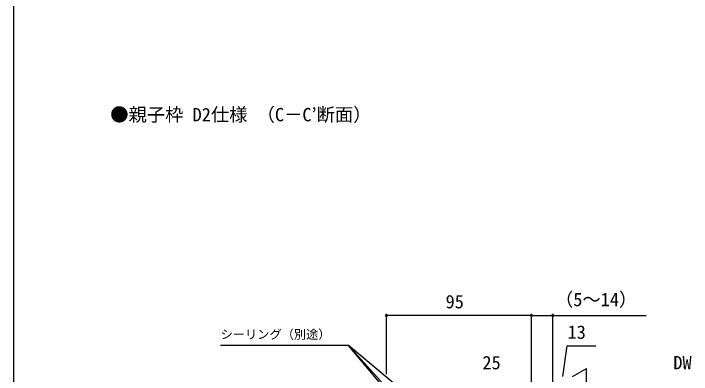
# Model space of a CAD drawing. Units: millimetres, scale not verified. Extents: x -525 to 525, y -783 to 779.
# Drawn here: x -525 to -80.7, y -329.6 to -92.7 of the extents above; entities that cross this region are included whole.
import ezdxf
from ezdxf.enums import TextEntityAlignment as Align

# ---------------------------------------------------------------- set-up
doc = ezdxf.new("R2010")
doc.units = ezdxf.units.MM
doc.header["$LTSCALE"] = 4
for name, color, linetype in [('0-1_USER1', 3, 'Continuous'), ('0-7_YKK_D', 6, 'Continuous'), ('0-8_YKK_ZWAK', 7, 'Continuous')]:
    doc.layers.add(name, color=color, linetype=linetype)
doc.styles.add('ＭＳ ゴシック', font='')
doc.styles.get('ＭＳ ゴシック').set_extended_font_data('MS Gothic')

msp = doc.modelspace()

# ---------------------------------------------------------------- linework, layer by layer
at = {"layer": '0-7_YKK_D'}
for p, q in [((-280.562, -329.301), (-280.562, -289.8)), ((-185.562, -290.8), (-280.562, -290.8)), ((-185.562, -378.3), (-185.562, -289.8)), ((-185.562, -378.3), (-185.562, -289.8)), ((-171.562, -389.8), (-171.562, -289.8)), ((-158.562, -330.8), (-149.469, -325.55)), ((-149.469, -336.05), (-149.469, -325.55))]:
    msp.add_line(p, q, dxfattribs=at)
for points in [[(-185.562, -290.8), (-171.562, -290.8), (-110.262, -290.8)], [(-207.377, -427.269), (-209.016, -425.316), (-305.412, -310.435), (-389.446, -310.435)], [(-199.767, -399.082), (-201.721, -397.443), (-305.412, -310.435), (-389.446, -310.435)], [(-201.323, -426.038), (-203.03, -424.143), (-305.412, -310.435), (-389.446, -310.435)], [(-165.062, -330.8), (-162.062, -310.8), (-143.335, -310.8)]]:
    msp.add_lwpolyline(points, dxfattribs=at)
for centre in [(-280.562, -290.8), (-185.562, -290.8), (-185.562, -290.8), (-171.562, -290.8)]:
    msp.add_circle(centre, 0.637, dxfattribs=at)
at = {"layer": '0-8_YKK_ZWAK'}
msp.add_line((-525, 747.2), (-525, -782.8), dxfattribs=at)

# ---------------------------------------------------------------- texts
at = {"layer": '0-1_USER1', "style": 'ＭＳ ゴシック'}
msp.add_text('●親子枠 D2仕様 （C－C’断面）', height=8.798, dxfattribs=at).set_placement((-461.636, -166.05), align=Align.BOTTOM_LEFT)
at = {"layer": '0-7_YKK_D', "style": 'ＭＳ ゴシック'}
for s, height, p in [('（5～14）', 8.798, (-170.148, -287.368)), ('95', 8.798, (-241.824, -288.8)), ('13', 8.798, (-161.903, -308.8)), ('シーリング（別途）', 5.865, (-389.267, -307.932)), ('25', 8.798, (-217.68, -328.8)), ('DW', 8.798, (-92.558, -328.8))]:
    msp.add_text(s, height=height, dxfattribs=at).set_placement(p, align=Align.BOTTOM_LEFT)

doc.saveas('drawing.dxf')
